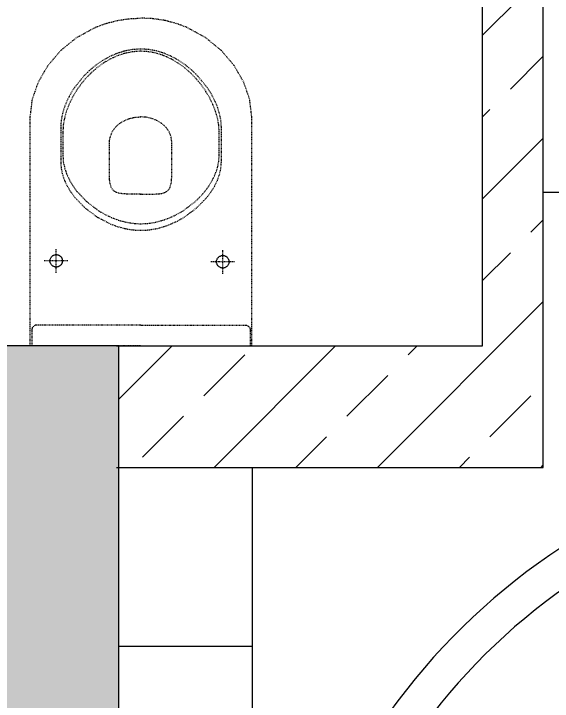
# Model space of a CAD drawing. Header units: millimetres. Extents: x 10088 to 21623, y -4423 to -852.
# Drawn here: x 11544.4 to 11633.2, y -3473.7 to -3360.5 of the extents above; entities that cross this region are included whole.
import ezdxf

# ---------------------------------------------------------------- set-up
doc = ezdxf.new("R2010")
doc.units = ezdxf.units.MM
doc.linetypes.add('HIDDEN2', pattern=[0.1875, 0.125, -0.0625])
doc.layers.add('DOOR', color=11, linetype='Continuous')

# ---------------------------------------------------------------- blocks, each defined once
blk = doc.blocks.new('cked')
at = {"layer": 'DOOR', "linetype": 'HIDDEN2', "ltscale": 0.5}
for points in [[(4019.04, 2958.24), (4018.84, 2958.24), (4018.26, 2958.24), (4017.36, 2958.24), (4016.19, 2958.24), (4013.27, 2958.24), (4009.92, 2958.24), (4006.57, 2958.24), (4003.65, 2958.24), (4002.49, 2958.24), (4001.59, 2958.24), (4001.01, 2958.24), (4000.8, 2958.24), (4000.8, 2958.35), (4000.8, 2958.67), (4000.8, 2959.87), (4000.8, 2961.73), (4000.8, 2964.15), (4000.8, 2967.01), (4000.8, 2970.2), (4000.8, 2977.14), (4000.8, 2984.08), (4000.8, 2987.27), (4000.8, 2990.13), (4000.8, 2992.55), (4000.8, 2994.42), (4000.8, 2995.61), (4000.8, 2995.93), (4000.8, 2996.04), (4001.14, 2998.85), (4002.11, 3001.68), (4003.68, 3004.4), (4005.81, 3006.91), (4008.45, 3009.06), (4011.57, 3010.75), (4013.29, 3011.38), (4015.11, 3011.85), (4017.03, 3012.15), (4019.04, 3012.25)], [(4019.04, 2958.24), (4019.25, 2958.24), (4019.83, 2958.24), (4020.73, 2958.24), (4021.9, 2958.24), (4024.82, 2958.24), (4028.17, 2958.24), (4031.52, 2958.24), (4034.44, 2958.24), (4035.61, 2958.24), (4036.51, 2958.24), (4037.08, 2958.24), (4037.29, 2958.24), (4037.29, 2958.35), (4037.29, 2958.67), (4037.29, 2959.87), (4037.29, 2961.73), (4037.29, 2964.15), (4037.29, 2967.01), (4037.29, 2970.2), (4037.29, 2977.14), (4037.29, 2984.08), (4037.29, 2987.27), (4037.29, 2990.13), (4037.29, 2992.55), (4037.29, 2994.42), (4037.29, 2995.61), (4037.29, 2995.93), (4037.29, 2996.04), (4036.95, 2998.85), (4035.98, 3001.68), (4034.41, 3004.4), (4032.28, 3006.91), (4029.64, 3009.06), (4026.52, 3010.75), (4024.8, 3011.38), (4022.98, 3011.85), (4021.06, 3012.15), (4019.04, 3012.25)], [(4032.28, 2988.47), (4032.28, 2988.53), (4032.28, 2988.72), (4032.28, 2989.39), (4032.28, 2990.33), (4032.28, 2991.42), (4032.28, 2992.5), (4032.28, 2993.44), (4032.28, 2994.11), (4032.28, 2994.3), (4032.28, 2994.36), (4032.21, 2995.4), (4032, 2996.46), (4031.67, 2997.55), (4031.21, 2998.64), (4030.64, 2999.73), (4029.96, 3000.79), (4028.31, 3002.8), (4027.36, 3003.72), (4026.33, 3004.55), (4025.23, 3005.3), (4024.06, 3005.94), (4022.84, 3006.46), (4021.58, 3006.84), (4020.27, 3007.08), (4018.94, 3007.15), (4017.61, 3007.06), (4016.32, 3006.81), (4015.07, 3006.42), (4013.87, 3005.9), (4012.72, 3005.26), (4011.64, 3004.52), (4010.63, 3003.69), (4009.69, 3002.79), (4008.08, 3000.8), (4007.41, 2999.74), (4006.85, 2998.66), (4006.41, 2997.57), (4006.08, 2996.48), (4005.88, 2995.41), (4005.81, 2994.36), (4005.81, 2994.3), (4005.81, 2994.11), (4005.81, 2993.44), (4005.81, 2992.5), (4005.81, 2991.42), (4005.81, 2990.33), (4005.81, 2989.39), (4005.81, 2988.72), (4005.81, 2988.53), (4005.81, 2988.47), (4005.88, 2987.48), (4006.1, 2986.49), (4006.44, 2985.5), (4006.91, 2984.52), (4007.5, 2983.57), (4008.19, 2982.65), (4009.85, 2980.94), (4011.83, 2979.47), (4014.05, 2978.32), (4015.23, 2977.89), (4016.44, 2977.57), (4017.68, 2977.36), (4018.94, 2977.29), (4020.2, 2977.35), (4021.46, 2977.54), (4022.69, 2977.86), (4023.89, 2978.29), (4025.04, 2978.82), (4026.14, 2979.44), (4028.15, 2980.93), (4029.85, 2982.65), (4030.55, 2983.58), (4031.15, 2984.54), (4031.63, 2985.52), (4031.99, 2986.51), (4032.21, 2987.49), (4032.28, 2988.47), (4032.28, 2988.47)], [(4031.92, 2989.55), (4031.92, 2989.73), (4031.92, 2990.19), (4031.92, 2991.6), (4031.92, 2993), (4031.92, 2993.47), (4031.92, 2993.64), (4031.85, 2994.68), (4031.66, 2995.75), (4031.34, 2996.86), (4030.9, 2997.98), (4030.36, 2999.09), (4029.71, 3000.19), (4028.97, 3001.25), (4028.13, 3002.26), (4027.21, 3003.21), (4026.21, 3004.08), (4025.14, 3004.85), (4024, 3005.52), (4022.81, 3006.06), (4021.56, 3006.47), (4020.27, 3006.71), (4018.94, 3006.79), (4017.61, 3006.69), (4016.33, 3006.43), (4015.1, 3006.02), (4013.93, 3005.48), (4012.81, 3004.82), (4011.76, 3004.05), (4010.78, 3003.18), (4009.87, 3002.24), (4009.05, 3001.24), (4008.33, 3000.19), (4007.69, 2999.1), (4007.16, 2997.99), (4006.74, 2996.88), (4006.43, 2995.77), (4006.24, 2994.69), (4006.17, 2993.64), (4006.17, 2993.47), (4006.17, 2993), (4006.17, 2991.6), (4006.17, 2990.19), (4006.17, 2989.73), (4006.17, 2989.55), (4006.24, 2988.57), (4006.45, 2987.58), (4006.78, 2986.59), (4007.23, 2985.61), (4007.8, 2984.66), (4008.46, 2983.73), (4010.07, 2982.03), (4011.99, 2980.56), (4013.04, 2979.94), (4014.15, 2979.41), (4015.3, 2978.98), (4016.49, 2978.66), (4017.7, 2978.45), (4018.94, 2978.37), (4020.18, 2978.43), (4021.41, 2978.62), (4022.61, 2978.94), (4023.78, 2979.36), (4024.91, 2979.89), (4025.98, 2980.51), (4027.93, 2981.99), (4028.8, 2982.82), (4029.57, 2983.71), (4030.25, 2984.64), (4030.83, 2985.6), (4031.29, 2986.58), (4031.64, 2987.57), (4031.85, 2988.57), (4031.92, 2989.55), (4031.92, 2989.55)], [(4019.05, 2983.24), (4018.48, 2983.24), (4017.96, 2983.24), (4017.5, 2983.24), (4017.08, 2983.25), (4016.36, 2983.28), (4015.8, 2983.33), (4015.35, 2983.4), (4014.99, 2983.52), (4014.71, 2983.67), (4014.47, 2983.88), (4014.27, 2984.11), (4014.13, 2984.38), (4013.95, 2984.98), (4013.87, 2985.59), (4013.86, 2986.15), (4013.86, 2986.85), (4013.86, 2987.69), (4013.85, 2989.48), (4013.85, 2990.3), (4013.85, 2990.66), (4013.85, 2990.97), (4013.85, 2991.23), (4013.85, 2991.43), (4013.85, 2991.55), (4013.85, 2991.6), (4013.87, 2992.13), (4013.96, 2992.62), (4014.11, 2993.08), (4014.31, 2993.51), (4014.55, 2993.91), (4014.83, 2994.27), (4015.16, 2994.6), (4015.51, 2994.89), (4016.31, 2995.37), (4017.19, 2995.72), (4018.11, 2995.92), (4019.05, 2995.99)], [(4018.91, 2983.24), (4019.48, 2983.24), (4020, 2983.24), (4020.46, 2983.24), (4020.88, 2983.25), (4021.6, 2983.28), (4022.17, 2983.33), (4022.61, 2983.4), (4022.97, 2983.52), (4023.25, 2983.67), (4023.5, 2983.88), (4023.69, 2984.11), (4023.84, 2984.38), (4024.02, 2984.98), (4024.09, 2985.59), (4024.1, 2986.15), (4024.1, 2986.85), (4024.1, 2987.69), (4024.11, 2989.48), (4024.11, 2990.3), (4024.11, 2990.66), (4024.11, 2990.97), (4024.12, 2991.23), (4024.12, 2991.43), (4024.12, 2991.55), (4024.12, 2991.6), (4024.09, 2992.13), (4024, 2992.62), (4023.85, 2993.08), (4023.66, 2993.51), (4023.41, 2993.91), (4023.13, 2994.27), (4022.8, 2994.6), (4022.45, 2994.89), (4021.65, 2995.37), (4020.77, 2995.72), (4019.85, 2995.92), (4018.91, 2995.99)], [(4005.08, 2970.28), (4005.08, 2974.19)], [(4032.53, 2970.13), (4032.53, 2974.03)], [(4005.06, 2973.29), (4005.17, 2973.29), (4005.27, 2973.27), (4005.37, 2973.25), (4005.46, 2973.21), (4005.56, 2973.17), (4005.64, 2973.12), (4005.72, 2973.06), (4005.79, 2972.99), (4005.86, 2972.92), (4005.92, 2972.84), (4005.97, 2972.76), (4006.01, 2972.67), (4006.05, 2972.57), (4006.07, 2972.47), (4006.09, 2972.37), (4006.1, 2972.26), (4006.09, 2972.16), (4006.07, 2972.06), (4006.05, 2971.96), (4006.01, 2971.86), (4005.97, 2971.77), (4005.92, 2971.69), (4005.86, 2971.61), (4005.79, 2971.53), (4005.72, 2971.47), (4005.64, 2971.41), (4005.56, 2971.36), (4005.46, 2971.31), (4005.37, 2971.28), (4005.27, 2971.25), (4005.17, 2971.24), (4005.06, 2971.23), (4004.96, 2971.24), (4004.86, 2971.25), (4004.76, 2971.28), (4004.66, 2971.31), (4004.57, 2971.36), (4004.49, 2971.41), (4004.41, 2971.47), (4004.33, 2971.53), (4004.27, 2971.61), (4004.21, 2971.69), (4004.16, 2971.77), (4004.11, 2971.86), (4004.08, 2971.96), (4004.05, 2972.06), (4004.04, 2972.16), (4004.03, 2972.26), (4004.04, 2972.37), (4004.05, 2972.47), (4004.08, 2972.57), (4004.11, 2972.67), (4004.16, 2972.76), (4004.21, 2972.84), (4004.27, 2972.92), (4004.33, 2972.99), (4004.41, 2973.06), (4004.49, 2973.12), (4004.57, 2973.17), (4004.66, 2973.21), (4004.76, 2973.25), (4004.86, 2973.27), (4004.96, 2973.29), (4005.06, 2973.29), (4005.06, 2973.29)], [(4032.52, 2973.14), (4032.63, 2973.13), (4032.73, 2973.12), (4032.83, 2973.09), (4032.92, 2973.06), (4033.01, 2973.01), (4033.1, 2972.96), (4033.18, 2972.9), (4033.25, 2972.83), (4033.32, 2972.76), (4033.37, 2972.68), (4033.43, 2972.6), (4033.47, 2972.51), (4033.5, 2972.41), (4033.53, 2972.31), (4033.55, 2972.21), (4033.55, 2972.11), (4033.55, 2972), (4033.53, 2971.9), (4033.5, 2971.8), (4033.47, 2971.7), (4033.43, 2971.61), (4033.37, 2971.53), (4033.32, 2971.45), (4033.25, 2971.38), (4033.18, 2971.31), (4033.1, 2971.25), (4033.01, 2971.2), (4032.92, 2971.16), (4032.83, 2971.12), (4032.73, 2971.1), (4032.63, 2971.08), (4032.52, 2971.07), (4032.41, 2971.08), (4032.31, 2971.1), (4032.21, 2971.12), (4032.12, 2971.16), (4032.03, 2971.2), (4031.94, 2971.25), (4031.86, 2971.31), (4031.79, 2971.38), (4031.72, 2971.45), (4031.67, 2971.53), (4031.61, 2971.61), (4031.57, 2971.7), (4031.54, 2971.8), (4031.51, 2971.9), (4031.49, 2972), (4031.49, 2972.11), (4031.49, 2972.21), (4031.51, 2972.31), (4031.54, 2972.41), (4031.57, 2972.51), (4031.61, 2972.6), (4031.67, 2972.68), (4031.72, 2972.76), (4031.79, 2972.83), (4031.86, 2972.9), (4031.94, 2972.96), (4032.03, 2973.01), (4032.12, 2973.06), (4032.21, 2973.09), (4032.31, 2973.12), (4032.41, 2973.13), (4032.52, 2973.14), (4032.52, 2973.14)], [(4006.98, 2972.28), (4003.08, 2972.28)], [(4034.44, 2972.12), (4030.54, 2972.12)], [(4019.04, 2961.67), (4019, 2961.67), (4018.85, 2961.67), (4018.62, 2961.67), (4018.3, 2961.67), (4017.91, 2961.67), (4017.44, 2961.67), (4016.34, 2961.67), (4015.02, 2961.67), (4013.56, 2961.67), (4010.38, 2961.67), (4007.19, 2961.67), (4005.73, 2961.67), (4004.42, 2961.67), (4003.31, 2961.67), (4002.84, 2961.67), (4002.45, 2961.67), (4002.13, 2961.67), (4001.9, 2961.67), (4001.76, 2961.67), (4001.71, 2961.67), (4001.53, 2961.62), (4001.31, 2961.47), (4001.12, 2961.24), (4001.04, 2960.98), (4001.04, 2960.86), (4001.04, 2960.55), (4001.04, 2960.12), (4001.04, 2959.62), (4001.04, 2959.12), (4001.04, 2958.69), (4001.04, 2958.38), (4001.04, 2958.26)], [(4019.04, 2961.67), (4019.09, 2961.67), (4019.24, 2961.67), (4019.47, 2961.67), (4019.79, 2961.67), (4020.18, 2961.67), (4020.65, 2961.67), (4021.75, 2961.67), (4023.07, 2961.67), (4024.53, 2961.67), (4027.71, 2961.67), (4030.9, 2961.67), (4032.36, 2961.67), (4033.68, 2961.67), (4034.78, 2961.67), (4035.25, 2961.67), (4035.64, 2961.67), (4035.96, 2961.67), (4036.19, 2961.67), (4036.33, 2961.67), (4036.38, 2961.67), (4036.56, 2961.62), (4036.78, 2961.47), (4036.97, 2961.24), (4037.05, 2960.98), (4037.05, 2960.86), (4037.05, 2960.55), (4037.05, 2960.11), (4037.05, 2959.61), (4037.05, 2959.11), (4037.05, 2958.67), (4037.05, 2958.36), (4037.05, 2958.24)]]:
    blk.add_lwpolyline(points, dxfattribs=at)
blk = doc.blocks.new('rgdf')
for radius, start, end in [(91.349, 98.66483, 261.69992), (86.349, 99.14801, 261.18634)]:
    blk.add_arc((11682.331, -3546.765), radius, start, end)
blk = doc.blocks.new('jkgçgfl')
blk.add_line((11583.71, -3435.19), (11583.71, -4274.19))

msp = doc.modelspace()

# ---------------------------------------------------------------- hatches: boundary and pattern name
h = msp.add_hatch()
h.set_pattern_fill('ANSI33', color=256, scale=3)
h.set_pattern_definition([(45, (10285.36, -6373.43), (-13.47038, 13.47038), []), (45, (10298.831, -6373.43), (-13.47038, 13.47038), [9.525, -4.7625])])
h.paths.add_polyline_path([(11568.71, -3567.19), (11561.71, -3567.19), (11561.71, -3415.19), (11301.71, -3415.19), (11301.71, -2915.19), (12362.71, -2915.19), (12362.71, -3314.19), (12375.71, -3314.19), (12375.71, -3568.19), (12367.71, -3568.19), (12367.71, -3986.19), (12380.71, -3986.19), (12380.71, -4274.19), (12400.71, -4274.19), (12400.71, -2895.19), (11281.71, -2895.19), (11281.71, -3435.19), (11541.71, -3435.19), (11542.2, -4260.49), (11568.71, -4260.49)])
h = msp.add_hatch()
h.set_pattern_fill('ANSI33', color=5, scale=3)
h.set_pattern_definition([(45, (7561.591, -6373.43), (-13.470384, 13.470384), []), (45, (7575.062, -6373.43), (-13.470384, 13.470384), [9.525, -4.7625])])
h.paths.add_polyline_path([(11631.71, -3235.19), (11617.73, -3235.19), (11617.73, -3245.19), (11619.76, -3245.19), (11621.71, -3245.19), (11621.71, -3415.19), (11561.71, -3415.19), (11561.71, -3435.19), (11631.71, -3435.19)])

# ---------------------------------------------------------------- linework, layer by layer
at = {"color": 5}
for p, q in [((11631.71, -3435.19), (11631.71, -3235.19)), ((11621.71, -3415.19), (11621.71, -3245.19)), ((11561.37, -3415.19), (11621.71, -3415.19)), ((11561.37, -3435.19), (11631.71, -3435.19))]:
    msp.add_line(p, q, dxfattribs=at)
for p, q in [((11561.71, -3415.19), (11301.71, -3415.19)), ((11561.71, -3415.19), (11561.71, -3567.19)), ((11583.71, -3464.67), (11561.71, -3464.67))]:
    msp.add_line(p, q)
msp.add_lwpolyline([(11631.71, -3272.08), (11681.29, -3272.08), (11681.29, -3389.89), (11631.71, -3389.89)], close=True)

# ---------------------------------------------------------------- block references
for name, p in [('cked', (7546.37, -6373.43)), ('jkgçgfl', (0, 0))]:
    msp.add_blockref(name, p)
at = {"xscale": 1.1643588, "yscale": 1.1643588, "zscale": 1.1643588}
msp.add_blockref('rgdf', (-1909.53, 592.3), dxfattribs=at)

doc.saveas('drawing.dxf')
